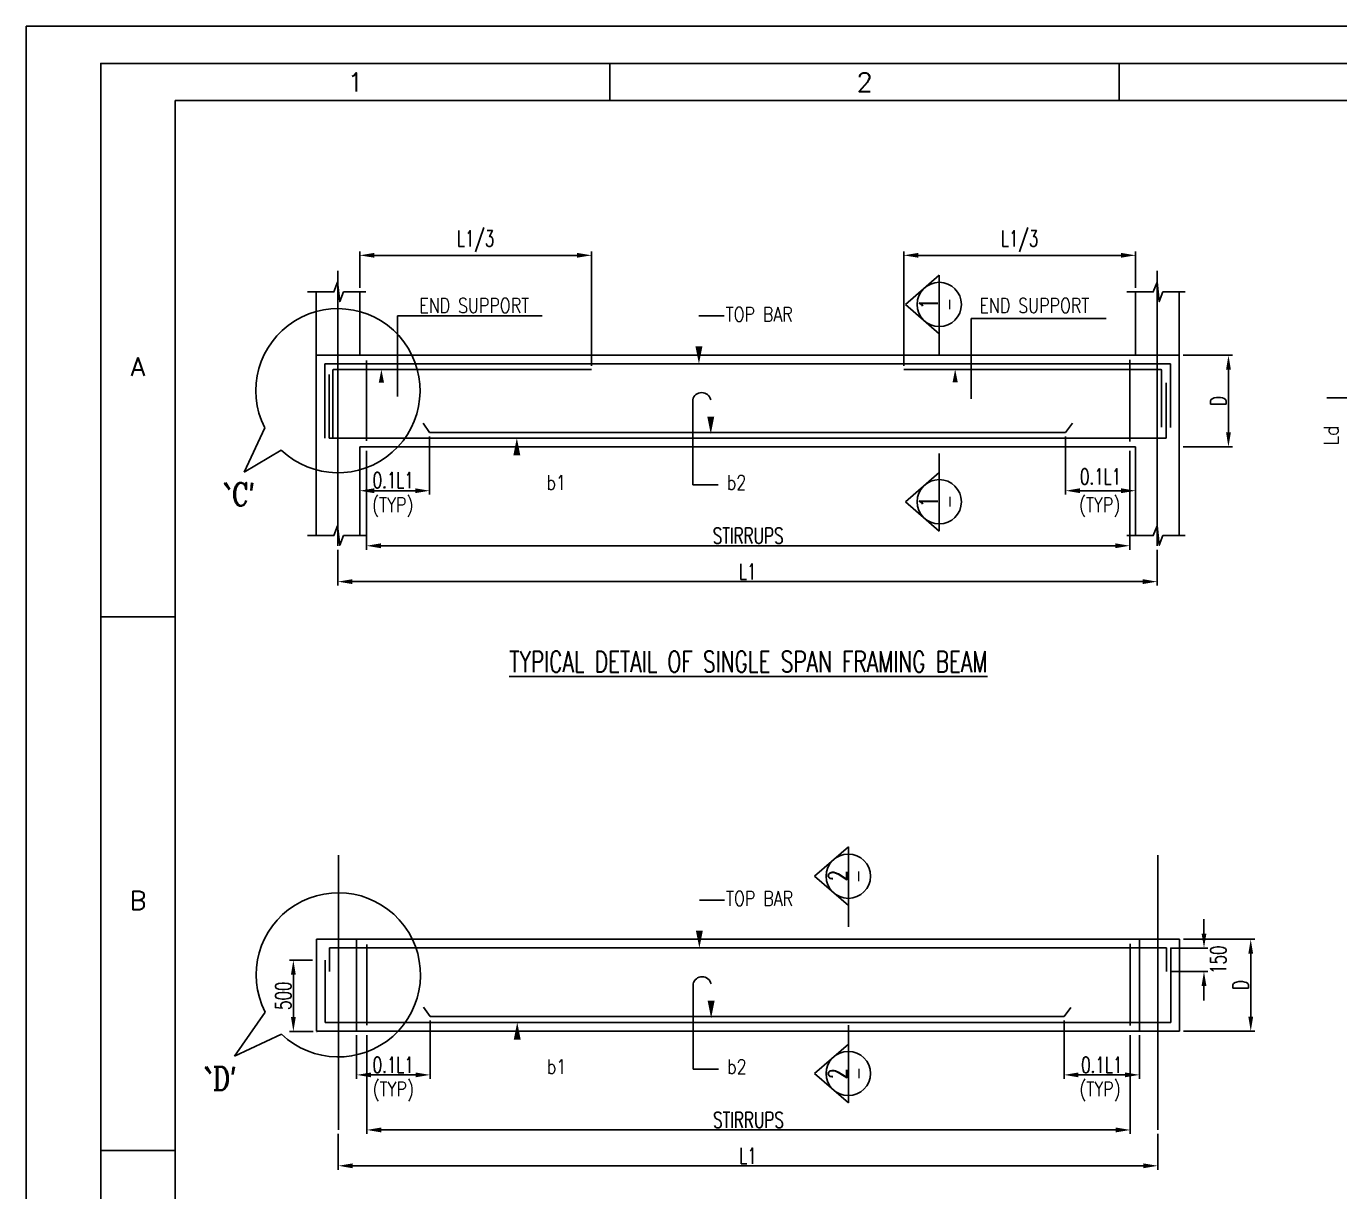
# Model space of a CAD drawing. Extents: x 520771 to 639546, y -254136 to -170582.
# Drawn here: x 520771 to 545693, y -192706 to -170582 of the extents above; entities that cross this region are included whole.
import ezdxf
from ezdxf.enums import TextEntityAlignment as Align
from ezdxf.lldxf.tags import DXFTag

# ---------------------------------------------------------------- set-up
doc = ezdxf.new("R2010")
doc.units = 0
doc.header["$LTSCALE"] = 500
doc.header["$MEASUREMENT"] = 0
doc.layers.get('DEFPOINTS').update_dxf_attribs({"color": 4})
for name, color, linetype in [('07', 5, 'Continuous'), ('08', 4, 'Continuous'), ('09', 6, 'Continuous'), ('BRAKE LINE', 8, 'Continuous'), ('CEN', 8, 'CENTER'), ('COL', 1, 'Continuous'), ('DIM', 5, 'Continuous'), ('LINK', 2, 'Continuous'), ('PNA', 10, 'Continuous'), ('REINFORCEMENT', 6, 'Continuous'), ('SEC-LINE', 2, 'Continuous'), ('ST', 6, 'Continuous'), ('STIRRUPS', 2, 'Continuous'), ('TXT', 4, 'Continuous')]:
    doc.layers.add(name, color=color, linetype=linetype)
for name, color, linetype, lineweight in [('GRID TEXT', 6, 'Continuous', 15), ('HEADING-TXT', 1, 'Continuous', 25), ('SECT-TXT', 6, 'Continuous', 20)]:
    doc.layers.add(name, color=color, linetype=linetype, lineweight=lineweight)
doc.styles.add('ROMANC', font='romanc.shx', dxfattribs={"width": 0.8, "height": 250})
doc.styles.add('ROMANS', font='r.shx', dxfattribs={"width": 0.7, "bigfont": 'bigfont.shx'})
doc.styles.add('ROMENT', font='r.shx', dxfattribs={"bigfont": 'bigfont.shx'})
tags = doc.linetypes.add('CENTER', pattern=[2, 1.25, -0.25, 0.25, -0.25]).pattern_tags.tags
tags[10:11] = [DXFTag(74, 4), DXFTag(75, 0), DXFTag(340, '0'), DXFTag(46, 1.0), DXFTag(50, 0.0), DXFTag(44, 0.0), DXFTag(45, 0.0)]
tags[8:9] = [DXFTag(74, 4), DXFTag(75, 0), DXFTag(340, '0'), DXFTag(46, 1.0), DXFTag(50, 0.0), DXFTag(44, 0.0), DXFTag(45, 0.0)]
tags[6:7] = [DXFTag(74, 4), DXFTag(75, 0), DXFTag(340, '0'), DXFTag(46, 1.0), DXFTag(50, 0.0), DXFTag(44, 0.0), DXFTag(45, 0.0)]
tags[4:5] = [DXFTag(74, 4), DXFTag(75, 0), DXFTag(340, '0'), DXFTag(46, 1.0), DXFTag(50, 0.0), DXFTag(44, 0.0), DXFTag(45, 0.0)]
doc.dimstyles.new('Copy of INT2TIMES', dxfattribs={"dimtxt": 300, "dimasz": 275, "dimexe": 75, "dimexo": 75, "dimgap": 40, "dimtad": 1, "dimdec": 0, "dimlfac": 0.5, "dimrnd": 5, "dimzin": 0, "dimdsep": 46, "dimtxsty": 'ROMANS', "dimcen": -1, "dimclrd": 5, "dimclre": 5, "dimclrt": 4, "dimadec": 0, "dimazin": 0, "dimtfac": 1, "dimtdec": 0, "dimtix": 1, "dimtofl": 0, "dimtmove": 2, "dimatfit": 3, "dimfxl": 1, "dimtolj": 1, "dimtzin": 0, "dimarcsym": 0})

# ---------------------------------------------------------------- blocks, each defined once
blk = doc.blocks.new('A1')
at = {"flags": 128}
blk.add_lwpolyline([(0, 0), (82779, 0), (82779, 58231), (0, 58231)], close=True, dxfattribs=at)
at = {"layer": 'PNA'}
for p, q in [((7718, 57739), (7718, 57247)), ((14453, 57739), (14453, 57247)), ((984, 50420), (1969, 50420)), ((984, 43358), (1969, 43358))]:
    blk.add_line(p, q, dxfattribs=at)
at = {"layer": 'PNA', "color": 1}
for points in [[(984, 492), (82287, 492), (82287, 57739), (984, 57739)], [(1969, 984), (81794, 984), (81794, 57247), (1969, 57247)]]:
    blk.add_lwpolyline(points, close=True, dxfattribs=at)
at = {"layer": 'PNA', "style": 'ROMANS'}
for s, p in [('1', (4352, 57493)), ('2', (11086, 57493)), ('A', (1476, 53728)), ('B', (1476, 46666))]:
    blk.add_text(s, height=246, dxfattribs=at).set_placement(p, align=Align.MIDDLE)
blk = doc.blocks.new('*D24')
at = {"layer": 'DEFPOINTS', "color": 0, "ltscale": 2, "transparency": 16777216}
for p in [(527224, -178569), (541711, -178569), (527224, -180444)]:
    blk.add_point(p, dxfattribs=at)
at = {"layer": 'DIM', "color": 5, "lineweight": -2, "ltscale": 2, "transparency": 16777216}
for p, q in [((527224, -178644), (527224, -180519)), ((541711, -178644), (541711, -180519)), ((541436, -180444), (527499, -180444))]:
    blk.add_line(p, q, dxfattribs=at)
at = {"layer": 'DIM', "color": 5, "ltscale": 2, "transparency": 16777216}
for points in [[(527499, -180398), (527499, -180490), (527224, -180444)], [(541436, -180398), (541436, -180490), (541711, -180444)]]:
    blk.add_solid(points, dxfattribs=at)
at = {"layer": 'DIM', "color": 4, "ltscale": 2, "transparency": 16777216, "insert": (534468, -180254), "char_height": 300, "attachment_point": 5, "style": 'ROMANS'}
blk.add_mtext('\\A1;STIRRUPS', dxfattribs=at)
blk = doc.blocks.new('*D25')
at = {"layer": 'DEFPOINTS', "color": 0, "ltscale": 2, "transparency": 16777216}
for p in [(526685, -180444), (542231, -180444), (526685, -181125)]:
    blk.add_point(p, dxfattribs=at)
at = {"layer": 'DIM', "color": 5, "lineweight": -2, "ltscale": 2, "transparency": 16777216}
for p, q in [((526685, -180519), (526685, -181200)), ((542231, -180519), (542231, -181200)), ((541956, -181125), (526960, -181125))]:
    blk.add_line(p, q, dxfattribs=at)
at = {"layer": 'DIM', "color": 5, "ltscale": 2, "transparency": 16777216}
for points in [[(526960, -181079), (526960, -181171), (526685, -181125)], [(541956, -181079), (541956, -181171), (542231, -181125)]]:
    blk.add_solid(points, dxfattribs=at)
at = {"layer": 'DIM', "color": 4, "ltscale": 2, "transparency": 16777216, "insert": (534458, -180935), "char_height": 300, "attachment_point": 5, "style": 'ROMANS'}
blk.add_mtext('\\A1;L1', dxfattribs=at)
blk = doc.blocks.new('*D26')
at = {"layer": 'DEFPOINTS', "color": 0, "ltscale": 2, "transparency": 16777216}
for p in [(528425, -178294), (527097, -179399), (528425, -179399)]:
    blk.add_point(p, dxfattribs=at)
at = {"layer": 'DIM', "color": 5, "lineweight": -2, "ltscale": 2, "transparency": 16777216}
for p, q in [((528425, -178369), (528425, -179474)), ((527372, -179399), (528150, -179399))]:
    blk.add_line(p, q, dxfattribs=at)
at = {"layer": 'DIM', "color": 5, "ltscale": 2, "transparency": 16777216}
for points in [[(527372, -179353), (527372, -179445), (527097, -179399)], [(528150, -179353), (528150, -179445), (528425, -179399)]]:
    blk.add_solid(points, dxfattribs=at)
at = {"layer": 'DIM', "color": 4, "ltscale": 2, "transparency": 16777216, "insert": (527734, -179199), "char_height": 300, "attachment_point": 5, "style": 'ROMANS'}
blk.add_mtext('\\A1;0.1L1', dxfattribs=at)
blk = doc.blocks.new('*D27')
at = {"layer": 'DEFPOINTS', "color": 0, "ltscale": 2, "transparency": 16777216}
for p in [(542644, -176826), (542644, -178569), (543581, -178569)]:
    blk.add_point(p, dxfattribs=at)
at = {"layer": 'DIM', "color": 5, "lineweight": -2, "ltscale": 2, "transparency": 16777216}
for p, q in [((542719, -176826), (543656, -176826)), ((543581, -177101), (543581, -178294)), ((542719, -178569), (543656, -178569))]:
    blk.add_line(p, q, dxfattribs=at)
at = {"layer": 'DIM', "color": 5, "ltscale": 2, "transparency": 16777216}
for points in [[(543536, -177101), (543627, -177101), (543581, -176826)], [(543536, -178294), (543627, -178294), (543581, -178569)]]:
    blk.add_solid(points, dxfattribs=at)
at = {"layer": 'DIM', "color": 4, "ltscale": 2, "transparency": 16777216, "insert": (543391, -177697), "char_height": 300, "attachment_point": 5, "rotation": 90, "style": 'ROMANS'}
blk.add_mtext('\\A1;D', dxfattribs=at)
blk = doc.blocks.new('*D28')
at = {"layer": 'DEFPOINTS', "color": 0, "ltscale": 2, "transparency": 16777216}
for p in [(531497, -174931), (527097, -175625), (531497, -177101)]:
    blk.add_point(p, dxfattribs=at)
at = {"layer": 'DIM', "color": 5, "lineweight": -2, "ltscale": 2, "transparency": 16777216}
for p, q in [((527097, -175550), (527097, -174856)), ((527372, -174931), (531222, -174931)), ((531497, -177026), (531497, -174856))]:
    blk.add_line(p, q, dxfattribs=at)
at = {"layer": 'DIM', "color": 5, "ltscale": 2, "transparency": 16777216}
for points in [[(527372, -174885), (527372, -174976), (527097, -174931)], [(531222, -174885), (531222, -174976), (531497, -174931)]]:
    blk.add_solid(points, dxfattribs=at)
at = {"layer": 'DIM', "color": 4, "ltscale": 2, "transparency": 16777216, "insert": (529297, -174662), "char_height": 300, "attachment_point": 5, "style": 'ROMANS'}
blk.add_mtext('\\A1;L1/3', dxfattribs=at)
blk = doc.blocks.new('*D29')
at = {"layer": 'DEFPOINTS', "color": 0, "ltscale": 2, "transparency": 16777216}
for p in [(537419, -174931), (541819, -175625), (537419, -177101)]:
    blk.add_point(p, dxfattribs=at)
at = {"layer": 'DIM', "color": 5, "lineweight": -2, "ltscale": 2, "transparency": 16777216}
for p, q in [((537419, -177026), (537419, -174856)), ((541544, -174931), (537694, -174931)), ((541819, -175550), (541819, -174856))]:
    blk.add_line(p, q, dxfattribs=at)
at = {"layer": 'DIM', "color": 5, "ltscale": 2, "transparency": 16777216}
for points in [[(537694, -174885), (537694, -174976), (537419, -174931)], [(541544, -174885), (541544, -174976), (541819, -174931)]]:
    blk.add_solid(points, dxfattribs=at)
at = {"layer": 'DIM', "color": 4, "ltscale": 2, "transparency": 16777216, "insert": (539619, -174662), "char_height": 300, "attachment_point": 5, "style": 'ROMANS'}
blk.add_mtext('\\A1;L1/3', dxfattribs=at)
blk = doc.blocks.new('*D33')
at = {"layer": 'DEFPOINTS', "color": 0, "ltscale": 2, "transparency": 16777216}
for p in [(527231, -189658), (541719, -189658), (527231, -191533)]:
    blk.add_point(p, dxfattribs=at)
at = {"layer": 'DIM', "color": 5, "lineweight": -2, "ltscale": 2, "transparency": 16777216}
for p, q in [((527231, -189733), (527231, -191608)), ((541719, -189733), (541719, -191608)), ((541444, -191533), (527506, -191533))]:
    blk.add_line(p, q, dxfattribs=at)
at = {"layer": 'DIM', "color": 5, "ltscale": 2, "transparency": 16777216}
for points in [[(527506, -191487), (527506, -191579), (527231, -191533)], [(541444, -191487), (541444, -191579), (541719, -191533)]]:
    blk.add_solid(points, dxfattribs=at)
at = {"layer": 'DIM', "color": 4, "ltscale": 2, "transparency": 16777216, "insert": (534475, -191343), "char_height": 300, "attachment_point": 5, "style": 'ROMANS'}
blk.add_mtext('\\A1;STIRRUPS', dxfattribs=at)
blk = doc.blocks.new('*D34')
at = {"layer": 'DEFPOINTS', "color": 0, "ltscale": 2, "transparency": 16777216}
for p in [(526692, -191533), (542239, -191533), (526692, -192214)]:
    blk.add_point(p, dxfattribs=at)
at = {"layer": 'DIM', "color": 5, "lineweight": -2, "ltscale": 2, "transparency": 16777216}
for p, q in [((526692, -191608), (526692, -192289)), ((542239, -191608), (542239, -192289)), ((541964, -192214), (526967, -192214))]:
    blk.add_line(p, q, dxfattribs=at)
at = {"layer": 'DIM', "color": 5, "ltscale": 2, "transparency": 16777216}
for points in [[(526967, -192168), (526967, -192260), (526692, -192214)], [(541964, -192168), (541964, -192260), (542239, -192214)]]:
    blk.add_solid(points, dxfattribs=at)
at = {"layer": 'DIM', "color": 4, "ltscale": 2, "transparency": 16777216, "insert": (534466, -192024), "char_height": 300, "attachment_point": 5, "style": 'ROMANS'}
blk.add_mtext('\\A1;L1', dxfattribs=at)
blk = doc.blocks.new('*D35')
at = {"layer": 'DEFPOINTS', "color": 0, "ltscale": 2, "transparency": 16777216}
for p in [(542651, -187915), (542651, -189658), (544004, -189658)]:
    blk.add_point(p, dxfattribs=at)
at = {"layer": 'DIM', "color": 5, "lineweight": -2, "ltscale": 2, "transparency": 16777216}
for p, q in [((542726, -187915), (544079, -187915)), ((544004, -188190), (544004, -189383)), ((542726, -189658), (544079, -189658))]:
    blk.add_line(p, q, dxfattribs=at)
at = {"layer": 'DIM', "color": 5, "ltscale": 2, "transparency": 16777216}
for points in [[(543958, -188190), (544050, -188190), (544004, -187915)], [(543958, -189383), (544050, -189383), (544004, -189658)]]:
    blk.add_solid(points, dxfattribs=at)
at = {"layer": 'DIM', "color": 4, "ltscale": 2, "transparency": 16777216, "insert": (543814, -188786), "char_height": 300, "attachment_point": 5, "rotation": 90, "style": 'ROMANS'}
blk.add_mtext('\\A1;D', dxfattribs=at)
blk = doc.blocks.new('*D36')
at = {"layer": 'DEFPOINTS', "color": 0, "ltscale": 2, "transparency": 16777216}
for p in [(542404, -188080), (543117, -188080), (542404, -188525)]:
    blk.add_point(p, dxfattribs=at)
at = {"layer": 'DIM', "color": 5, "lineweight": -2, "ltscale": 2, "transparency": 16777216}
for p, q in [((543117, -187805), (543117, -187530)), ((542479, -188080), (543192, -188080)), ((542479, -188525), (543192, -188525)), ((543117, -188800), (543117, -189075))]:
    blk.add_line(p, q, dxfattribs=at)
at = {"layer": 'DIM', "color": 5, "ltscale": 2, "transparency": 16777216}
for points in [[(543071, -187805), (543163, -187805), (543117, -188080)], [(543071, -188800), (543163, -188800), (543117, -188525)]]:
    blk.add_solid(points, dxfattribs=at)
at = {"layer": 'DIM', "color": 4, "ltscale": 2, "transparency": 16777216, "insert": (543388, -188302), "char_height": 300, "attachment_point": 5, "rotation": 90, "style": 'ROMANS'}
blk.add_mtext('\\A1;150', dxfattribs=at)
blk = doc.blocks.new('*D40')
at = {"layer": 'DEFPOINTS', "color": 0, "ltscale": 2, "transparency": 16777216}
for p in [(526280, -188311), (525839, -189663), (526288, -189663)]:
    blk.add_point(p, dxfattribs=at)
at = {"layer": 'DIM', "color": 5, "lineweight": -2, "ltscale": 2, "transparency": 16777216}
for p, q in [((526205, -188311), (525764, -188311)), ((525839, -188586), (525839, -189388)), ((526213, -189663), (525764, -189663))]:
    blk.add_line(p, q, dxfattribs=at)
at = {"layer": 'DIM', "color": 5, "ltscale": 2, "transparency": 16777216}
for points in [[(525793, -188586), (525885, -188586), (525839, -188311)], [(525793, -189388), (525885, -189388), (525839, -189663)]]:
    blk.add_solid(points, dxfattribs=at)
at = {"layer": 'DIM', "color": 4, "ltscale": 2, "transparency": 16777216, "insert": (525649, -188987), "char_height": 300, "attachment_point": 5, "rotation": 90, "style": 'ROMANS'}
blk.add_mtext('\\A1;500', dxfattribs=at)
blk = doc.blocks.new('*D41')
at = {"layer": 'DEFPOINTS', "color": 0, "ltscale": 2, "transparency": 16777216}
for p in [(540491, -178294), (540491, -179399), (541819, -179399)]:
    blk.add_point(p, dxfattribs=at)
at = {"layer": 'DIM', "color": 5, "lineweight": -2, "ltscale": 2, "transparency": 16777216}
for p, q in [((540491, -178369), (540491, -179474)), ((541544, -179399), (540766, -179399))]:
    blk.add_line(p, q, dxfattribs=at)
at = {"layer": 'DIM', "color": 5, "ltscale": 2, "transparency": 16777216}
for points in [[(540766, -179353), (540766, -179445), (540491, -179399)], [(541544, -179353), (541544, -179445), (541819, -179399)]]:
    blk.add_solid(points, dxfattribs=at)
at = {"layer": 'DIM', "color": 4, "ltscale": 2, "transparency": 16777216, "insert": (541155, -179130), "char_height": 300, "attachment_point": 5, "style": 'ROMANS'}
blk.add_mtext('\\A1;0.1L1', dxfattribs=at)
blk = doc.blocks.new('*D43')
at = {"layer": 'DEFPOINTS', "color": 0, "ltscale": 2, "transparency": 16777216}
for p in [(528432, -189383), (527039, -189658), (527039, -190488)]:
    blk.add_point(p, dxfattribs=at)
at = {"layer": 'DIM', "color": 5, "lineweight": -2, "ltscale": 2, "transparency": 16777216}
for p, q in [((528432, -189458), (528432, -190563)), ((527039, -189733), (527039, -190563)), ((528157, -190488), (527314, -190488))]:
    blk.add_line(p, q, dxfattribs=at)
at = {"layer": 'DIM', "color": 5, "ltscale": 2, "transparency": 16777216}
for points in [[(527314, -190442), (527314, -190534), (527039, -190488)], [(528157, -190442), (528157, -190534), (528432, -190488)]]:
    blk.add_solid(points, dxfattribs=at)
at = {"layer": 'DIM', "color": 4, "ltscale": 2, "transparency": 16777216, "insert": (527735, -190298), "char_height": 300, "attachment_point": 5, "style": 'ROMANS'}
blk.add_mtext('\\A1;{\\A1;0.1L1}', dxfattribs=at)
blk = doc.blocks.new('*D44')
at = {"layer": 'DEFPOINTS', "color": 0, "ltscale": 2, "transparency": 16777216}
for p in [(540461, -189383), (541892, -189658), (541892, -190488)]:
    blk.add_point(p, dxfattribs=at)
at = {"layer": 'DIM', "color": 5, "lineweight": -2, "ltscale": 2, "transparency": 16777216}
for p, q in [((540461, -189458), (540461, -190563)), ((541892, -189733), (541892, -190563)), ((540736, -190488), (541617, -190488))]:
    blk.add_line(p, q, dxfattribs=at)
at = {"layer": 'DIM', "color": 5, "ltscale": 2, "transparency": 16777216}
for points in [[(540736, -190442), (540736, -190534), (540461, -190488)], [(541617, -190442), (541617, -190534), (541892, -190488)]]:
    blk.add_solid(points, dxfattribs=at)
at = {"layer": 'DIM', "color": 4, "ltscale": 2, "transparency": 16777216, "insert": (541177, -190298), "char_height": 300, "attachment_point": 5, "style": 'ROMANS'}
blk.add_mtext('\\A1;{\\A1;0.1L1}', dxfattribs=at)

msp = doc.modelspace()

# ---------------------------------------------------------------- linework, layer by layer
at = {"layer": '07', "elevation": 0, "flags": 128}
for points in [[(533758.3, -177671.5, 0, 0, 0), (533758.3, -178321.4, 0, 132, 0), (533758.3, -177991.6, 132, 132, 0)], [(533765.8, -188760.5, 0, 0, 0), (533765.8, -189410.3, 0, 132, 0), (533765.8, -189080.5, 132, 132, 0)]]:
    msp.add_lwpolyline(points, format="xyseb", dxfattribs=at)
at = {"layer": '08'}
for p, q in [((542644, -176825.6), (526272.2, -176825.6)), ((527097.2, -178568.9), (541819, -178568.9)), ((542651.4, -187914.5), (526279.6, -187914.5)), ((527038.6, -187914.5), (527038.6, -189657.8)), ((541892.4, -189657.8), (541892.4, -187914.5)), ((526279.6, -189657.8), (527038.6, -189657.8)), ((526279.6, -189663.1), (526288.5, -189663.1)), ((527038.6, -189657.8), (541892.4, -189657.8)), ((541892.4, -189657.8), (542651.4, -189657.8))]:
    msp.add_line(p, q, dxfattribs=at)
at = {"layer": 'BRAKE LINE', "ltscale": 2, "elevation": 0}
for points in [[(527214.2, -175624.7), (526792, -175624.7), (526720, -175809.9), (526678.8, -175439.5), (526606.7, -175624.7), (526107.4, -175624.7)], [(542761, -175624.7), (542338.8, -175624.7), (542266.8, -175809.9), (542225.6, -175439.5), (542153.5, -175624.7), (541654.2, -175624.7)], [(527214.2, -180250), (526792, -180250), (526720, -180435.2), (526678.8, -180064.7), (526606.7, -180250), (526107.4, -180250)], [(542761, -180250), (542338.8, -180250), (542266.8, -180435.2), (542225.6, -180064.7), (542153.5, -180250), (541654.2, -180250)]]:
    msp.add_lwpolyline(points, dxfattribs=at)
at = {"layer": 'CEN'}
for p, q in [((526684.7, -175226.1), (526684.7, -180443.8)), ((542231.5, -180443.8), (542231.5, -175226.1)), ((526692.1, -186315), (526692.1, -191532.7)), ((542238.9, -191532.7), (542238.9, -186315))]:
    msp.add_line(p, q, dxfattribs=at)
at = {"layer": 'COL', "ltscale": 2}
for p, q in [((527097.2, -175624.7), (527097.2, -176825.6)), ((541819, -176825.6), (541819, -175641.5)), ((542644, -180250), (542644, -175641.5)), ((527097.2, -178568.9), (527097.2, -180250)), ((541819, -180250), (541819, -178568.9)), ((542651.4, -189657.8), (542651.4, -187914.5))]:
    msp.add_line(p, q, dxfattribs=at)
at = {"layer": 'COL', "ltscale": 2, "elevation": 0}
for points in [[(526272.2, -175624.7), (526272.2, -180250)], [(526279.6, -187914.5), (526279.6, -189657.8)]]:
    msp.add_lwpolyline(points, dxfattribs=at)
at = {"layer": 'DIM', "ltscale": 2}
for p, q in [((527812.3, -176082.1), (530561.2, -176082.1)), ((527812.3, -177609.4), (527812.3, -176082.1)), ((534014.8, -176080.1), (533534.5, -176080.1)), ((538698.7, -177656.3), (538698.7, -176128.9)), ((538698.7, -176128.9), (541260.6, -176128.9)), ((533416.7, -179287.9), (533416.7, -177671.5)), ((546432.4, -177635.6), (545450.2, -177635.6)), ((524905, -179046), (525607.3, -178626.3)), ((533896.9, -179287.9), (533416.7, -179287.9)), ((534022.3, -187169), (533542, -187169)), ((533424.1, -190376.8), (533424.1, -188760.5)), ((524724.2, -190135), (525614.8, -189715.2)), ((533904.4, -190376.8), (533424.1, -190376.8))]:
    msp.add_line(p, q, dxfattribs=at)
at = {"layer": 'DIM'}
for p, q in [((525295.5, -178206.4), (524905, -179046)), ((525303, -189295.3), (524724.2, -190135))]:
    msp.add_line(p, q, dxfattribs=at)
at = {"layer": 'DIM', "ltscale": 2, "elevation": 0, "flags": 128}
for points in [[(533534.5, -176080.1, 0, 0, 0), (533534.5, -176990.6, 0, 132, 0), (533534.5, -176660.8, 132, 132, 0)], [(527812.3, -177609.4, 0, 0, 0), (527509.3, -177609.4, 0, 0, 0), (527509.3, -177099, 0, 99, 0), (527509.3, -177346.3, 99, 99, 0)], [(538698.7, -177656.3, 0, 0, 0), (538395.7, -177656.3, 0, 0, 0), (538395.7, -177096.3, 0, 99, 0), (538395.7, -177343.6, 99, 99, 0)], [(530559.1, -179287.9, 0, 0, 0), (530078.9, -179287.9, 0, 0, 0), (530078.9, -178400.5, 0, 132, 0), (530078.9, -178730.3, 132, 132, 0)], [(533542, -187169, 0, 0, 0), (533542, -188079.5, 0, 132, 0), (533542, -187749.8, 132, 132, 0)], [(530566.6, -190376.8, 0, 0, 0), (530086.3, -190376.8, 0, 0, 0), (530086.3, -189489.4, 0, 132, 0), (530086.3, -189819.2, 132, 132, 0)]]:
    msp.add_lwpolyline(points, format="xyseb", dxfattribs=at)
at = {"layer": 'DIM', "ltscale": 2}
for centre, radius, start, end in [((526684.7, -177500.5), 1558.2, 226.2597, 206.93542), ((533587.5, -177710.6), 175.2, 12.89392, 167.10608), ((526692.1, -188589.4), 1558.2, 226.2597, 206.93542), ((533595, -188799.6), 175.2, 12.89392, 167.10608)]:
    msp.add_arc(centre, radius, start, end, dxfattribs=at)
at = {"layer": 'LINK'}
for p, q in [((541711.3, -176914.4), (541711.3, -178463.4)), ((541718.8, -188003.3), (541718.8, -189552.3))]:
    msp.add_line(p, q, dxfattribs=at)
at = {"layer": 'REINFORCEMENT', "linetype": 'Continuous'}
for p, q in [((542479, -176990.6), (526437.2, -176990.6)), ((526437.2, -178403.9), (526437.2, -176990.6)), ((526586.8, -178403.9), (526586.8, -177109.4)), ((531497.2, -177100.6), (526595.6, -177100.6)), ((542305.2, -177100.6), (537419, -177100.6)), ((542314, -177109.4), (542314, -178194.1)), ((542479, -178201.5), (542479, -176990.6)), ((526519.7, -178403.9), (526519.7, -177243.2)), ((542396.5, -178403.9), (542396.5, -177351.6)), ((528424.7, -178293.9), (528299.2, -178114.1)), ((540491.5, -178293.9), (540623.2, -178118.6)), ((526519.7, -178403.9), (542396.5, -178403.9)), ((528424.7, -178293.9), (540491.5, -178293.9)), ((526527.1, -188525.1), (526527.1, -188079.5)), ((542403.9, -188525.1), (542403.9, -188079.5)), ((542486.4, -189492.8), (542486.4, -188079.5)), ((526444.6, -189492.8), (526444.6, -188310.5)), ((528432.1, -189382.8), (528306.6, -189203)), ((528432.1, -189382.8), (540461.1, -189382.8)), ((540461.1, -189382.8), (540592.9, -189207.6)), ((526444.6, -189492.8), (542486.4, -189492.8))]:
    msp.add_line(p, q, dxfattribs=at)
at = {"layer": 'REINFORCEMENT', "linetype": 'Continuous', "elevation": 0}
for points in [[(526437.2, -176990.6), (526437.2, -177815.6)], [(526519.7, -177190.7), (526519.7, -177815.6)], [(542403.9, -188079.5), (526527.1, -188079.5), (526527.1, -188079.5)]]:
    msp.add_lwpolyline(points, dxfattribs=at)
at = {"layer": 'REINFORCEMENT', "linetype": 'Continuous'}
msp.add_arc((542305.2, -177109.4), 8.8, 0, 90, dxfattribs=at)
at = {"layer": 'SEC-LINE'}
for p, q in [((537455.4, -175863.5), (538094.8, -175306.2)), ((538094.8, -175306.2), (538094.8, -176825.6)), ((537455.4, -175863.5), (538094.8, -176420.7)), ((538094.8, -180165.2), (538094.8, -178690.8)), ((537455.4, -179608), (538094.8, -179050.7)), ((537455.4, -179608), (538094.8, -180165.2)), ((535729.5, -186718), (536368.9, -186160.7)), ((536368.9, -186160.7), (536368.9, -187680.2)), ((535729.5, -186718), (536368.9, -187275.3)), ((536368.9, -191019.8), (536368.9, -189545.3)), ((535729.5, -190462.5), (536368.9, -189905.2)), ((535729.5, -190462.5), (536368.9, -191019.8))]:
    msp.add_line(p, q, dxfattribs=at)
for centre in [(538094.8, -175863.5), (538094.8, -179608), (536368.9, -186718), (536368.9, -190462.5)]:
    msp.add_circle(centre, 420.1, dxfattribs=at)
at = {"layer": 'SECT-TXT'}
for p, q in [((538291.6, -175955.8), (538291.6, -175774.5)), ((538291.6, -179515.7), (538291.6, -179696.9)), ((536565.8, -186810.3), (536565.8, -186629)), ((536565.8, -190370.2), (536565.8, -190551.5))]:
    msp.add_line(p, q, dxfattribs=at)
at = {"layer": 'ST'}
msp.add_arc((526595.6, -177109.4), 8.8, 90, 180, dxfattribs=at)
at = {"layer": 'STIRRUPS'}
for p, q in [((527224, -176925.2), (527224, -178453.4)), ((527231.4, -188014.1), (527231.4, -189542.3))]:
    msp.add_line(p, q, dxfattribs=at)

# ---------------------------------------------------------------- block references
at = {"xscale": 1.434849416022188, "yscale": 1.434849416022188, "zscale": 1.434849416123004}
msp.add_blockref('A1', (520770.9, -254135.6), dxfattribs=at)

# ---------------------------------------------------------------- texts
at = {"layer": '09', "color": 2, "style": 'ROMANC', "width": 0.8}
for s, p in [("`C'", (524801.5, -179467.5)), ("`D'", (524444.6, -190556.4))]:
    msp.add_text(s, height=440, dxfattribs=at).set_placement(p, align=Align.MIDDLE)
at = {"layer": 'GRID TEXT', "style": 'ROMANS', "width": 0.7}
for s, p in [('1', (538068.4, -175850.9)), ('1', (538068.4, -179610.6)), ('2', (536342.5, -186705.5)), ('2', (536342.5, -190465.1))]:
    msp.add_text(s, height=350, rotation=90, dxfattribs=at).set_placement(p, align=Align.CENTER)
at = {"layer": 'HEADING-TXT', "color": 6, "style": 'ROMANS', "width": 0.7}
msp.add_text('%%UTYPICAL DETAIL OF SINGLE SPAN FRAMING BEAM', height=400, dxfattribs=at).set_placement((534472.4, -182642.7), align=Align.MIDDLE_CENTER)
at = {"layer": 'TXT', "style": 'ROMENT', "width": 0.8}
for s, p in [('END SUPPORT', (528228.4, -176020.8)), ('TOP BAR', (534040.3, -176188)), ('END SUPPORT', (538856.4, -176020.8)), ('b1', (530641.5, -179381.4)), ('b2', (534062.3, -179381.4)), ('(TYP)', (527332.7, -179804.5)), ('(TYP)', (540744.2, -179804.5)), ('TOP BAR', (534047.7, -187276.9)), ('b1', (530649, -190470.4)), ('b2', (534069.8, -190470.4)), ('(TYP)', (527341.8, -190893.4)), ('(TYP)', (540751.1, -190893.4))]:
    msp.add_text(s, height=275, dxfattribs=at).set_placement(p)
at = {"layer": 'TXT', "style": 'ROMANS', "width": 0.9}
msp.add_text('Ld', height=275, rotation=90, dxfattribs=at).set_placement((545530.4, -178349.2), align=Align.MIDDLE)

# ---------------------------------------------------------------- dimensions: what is measured, and where the dimension line sits
at = {"layer": 'DIM', "ltscale": 2}
for base, p1, p2, text, picture, middle in [((531497.2, -174930.5), (527097.2, -175624.7), (531497.2, -177100.6), 'L1/3', '*D28', (529297.2, -174661.9)), ((527038.6, -190488), (528432.1, -189382.8), (527038.6, -189657.8), '{\\A1;0.1L1}', '*D43', (527735.4, -190298))]:
    dim = msp.add_linear_dim(base=base, p1=p1, p2=p2, text=text, dimstyle='Copy of INT2TIMES', dxfattribs=at)
    dim.commit()
    dim.dimension.update_dxf_attribs({"geometry": picture, "text_midpoint": middle})
for base, p1, p2, angle, text, picture, middle in [((537419, -174930.5), (541819, -175624.7), (537419, -177100.6), 180, 'L1/3', '*D29', (539619, -174661.9)), ((543581.4, -178568.9), (542644, -176825.6), (542644, -178568.9), 270, 'D', '*D27', (543391.4, -177697.3)), ((527224, -180443.8), (541711.3, -178568.9), (527224, -178568.9), 180, 'STIRRUPS', '*D24', (534467.6, -180253.8)), ((526684.7, -181124.8), (542231.5, -180443.8), (526684.7, -180443.8), 180, 'L1', '*D25', (534458.1, -180934.8)), ((544003.8, -189657.8), (542651.4, -187914.5), (542651.4, -189657.8), 270, 'D', '*D35', (543813.8, -188786.2)), ((525839, -189663.1), (526279.6, -188310.5), (526288.5, -189663.1), 90, '500', '*D40', (525649, -188986.8)), ((541892.4, -190488), (540461.1, -189382.8), (541892.4, -189657.8), 180, '{\\A1;0.1L1}', '*D44', (541176.8, -190298)), ((527231.4, -191532.7), (541718.8, -189657.8), (527231.4, -189657.8), 180, 'STIRRUPS', '*D33', (534475.1, -191342.7)), ((526692.1, -192213.8), (542238.9, -191532.7), (526692.1, -191532.7), 180, 'L1', '*D34', (534465.5, -192023.8))]:
    dim = msp.add_linear_dim(base=base, p1=p1, p2=p2, angle=angle, text=text, dimstyle='Copy of INT2TIMES', dxfattribs=at)
    dim.commit()
    dim.dimension.update_dxf_attribs({"geometry": picture, "text_midpoint": middle})
dim = msp.add_linear_dim(base=(528424.7, -179399.1), p1=(527097.2, -179399.1), p2=(528424.7, -178293.9), text='0.1L1', dimstyle='Copy of INT2TIMES', dxfattribs=at)
dim.commit()
dim.dimension.update_dxf_attribs({"geometry": '*D26', "text_midpoint": (527734, -179199.1), "dimtype": 160})
for base, p1, p2, angle, text, picture, middle in [((540491.5, -179399.1), (541819, -179399.1), (540491.5, -178293.9), 180, '0.1L1', '*D41', (541155.2, -179129.8)), ((543116.8, -188079.5), (542403.9, -188525.1), (542403.9, -188079.5), 90, '150', '*D36', (543387.8, -188302.3))]:
    dim = msp.add_linear_dim(base=base, p1=p1, p2=p2, angle=angle, text=text, dimstyle='Copy of INT2TIMES', dxfattribs=at)
    dim.commit()
    dim.dimension.update_dxf_attribs({"geometry": picture, "text_midpoint": middle, "dimtype": 160})

doc.saveas('drawing.dxf')
